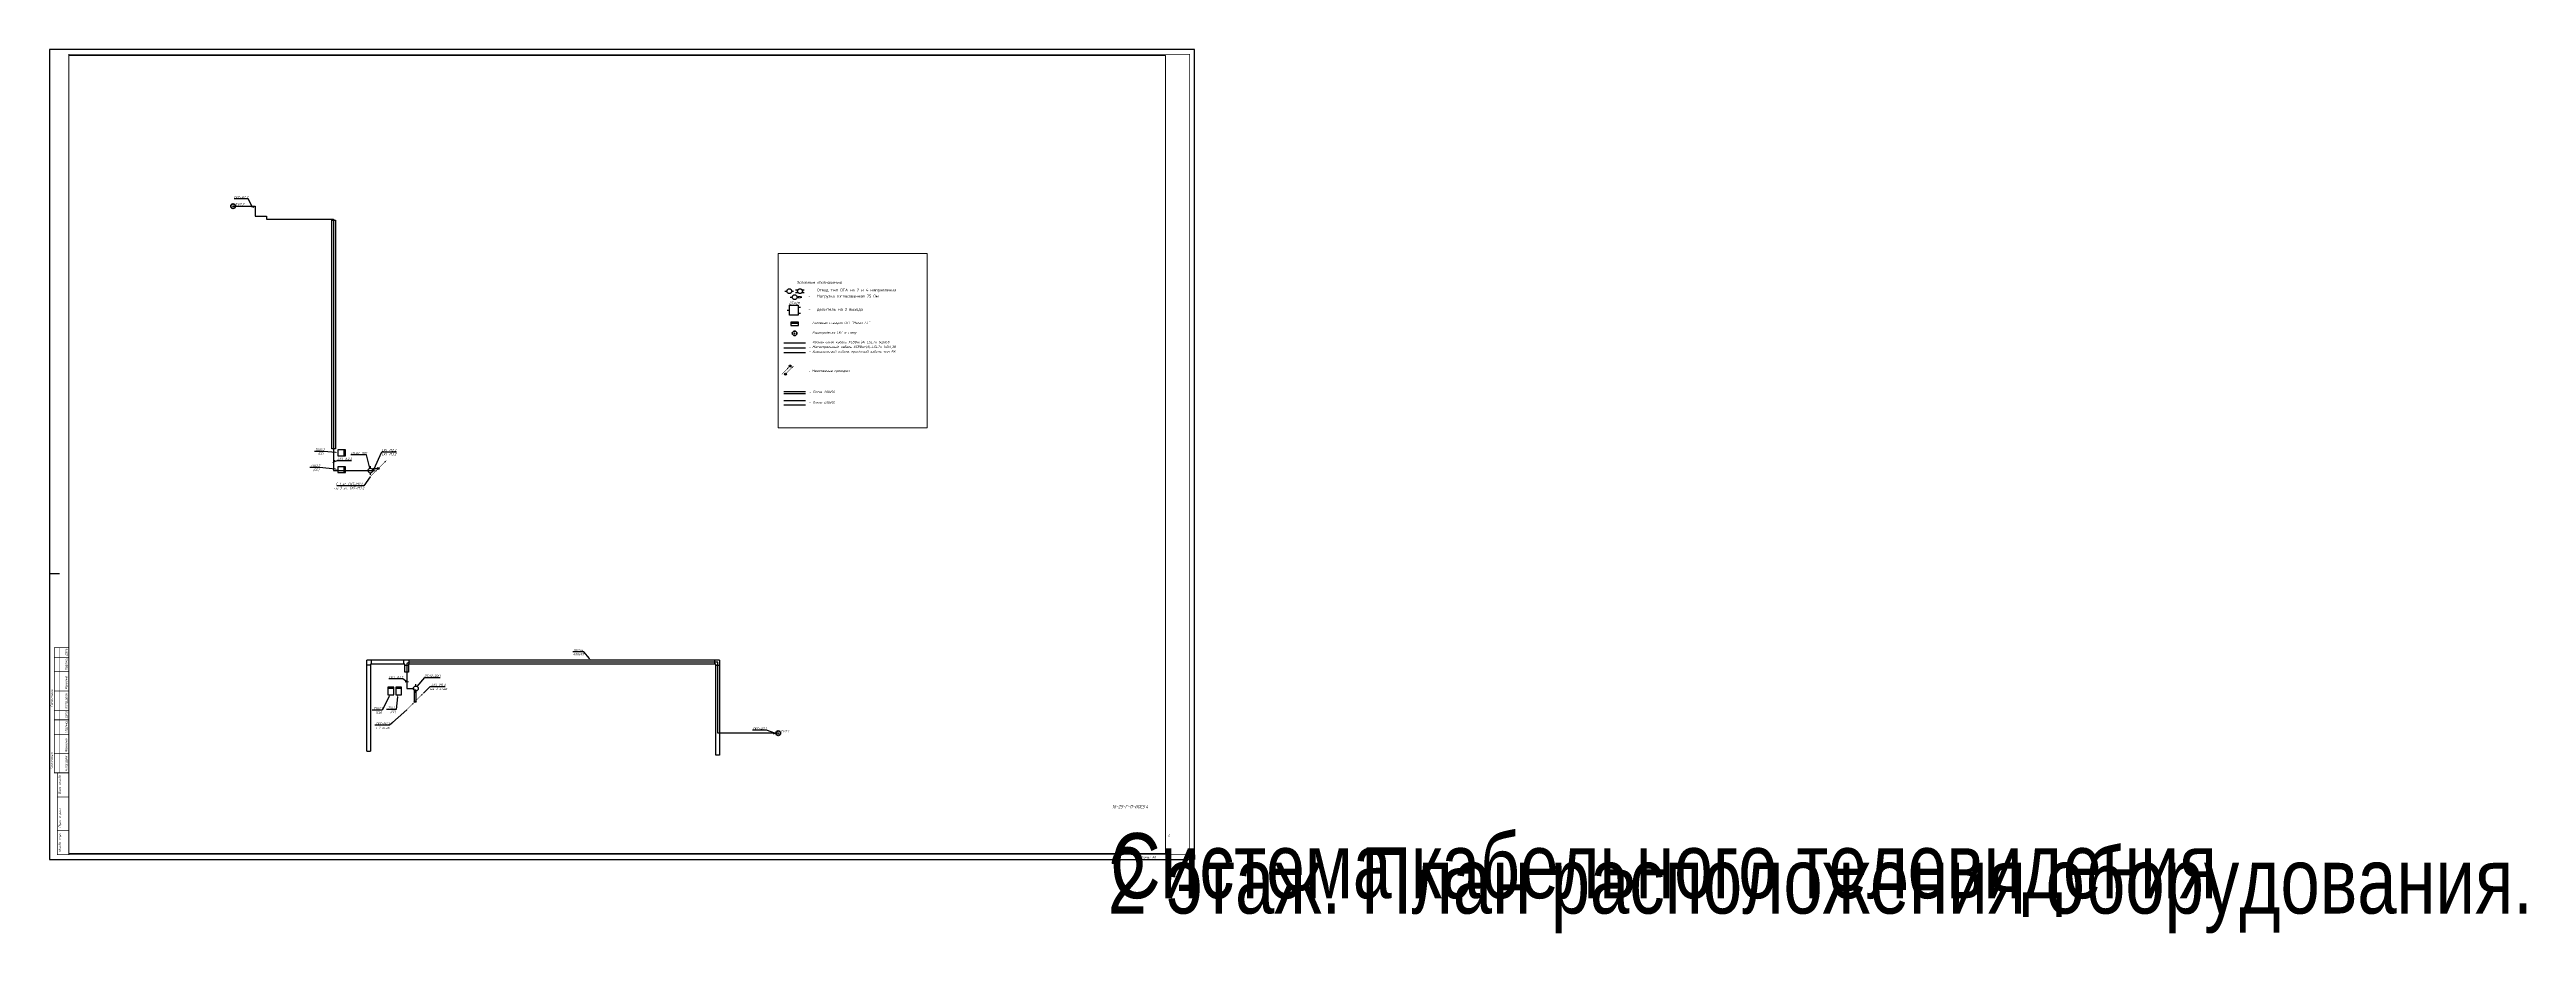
# Paper-space layout '6. 2 этаж' of a CAD drawing. Header units: millimetres. Extents: x 0 to 2573, y -77 to 841.
# The model-space entities are those that its viewports show. They can reach past a viewport. Long polylines and large blocks are cut down to what shows.
import ezdxf
from ezdxf import colors
from ezdxf.entities.mleader import LeaderData, LeaderLine
from ezdxf.enums import TextEntityAlignment as Align
from ezdxf.math import Vec2, Vec3

# ---------------------------------------------------------------- set-up
doc = ezdxf.new("R2018")
doc.units = ezdxf.units.MM
doc.set_wipeout_variables(frame=1)
doc.linetypes.add('$AUDIT_BAD_LTYPE2', pattern=[0, 0, 0])
doc.layers.get('Defpoints').update_dxf_attribs({"lineweight": 50, "true_color": 0xbeff1a})
for name, color, linetype in [('102 Рамка', 252, 'Continuous'), ('СКС_ТШ', 7, 'Continuous'), ('СОУЭ_Оборуд.', 7, 'Continuous')]:
    doc.layers.add(name, color=color, linetype=linetype)
for name, color, linetype, lineweight in [('РФ_Каб.Абонентский', 3, 'Continuous', 30), ('РФ_Каб.Магистраль', 1, 'Continuous', 30), ('РФ_ТШ', 8, 'Continuous', 30), ('СС Текст', 7, 'Continuous', 25), ('СС_СКК_Лоток', 54, 'Continuous', 30), ('СС_СКС_Оборудование', 6, 'Continuous', 30), ('СС_Схема', 7, 'Continuous', 30), ('ТВ. Абонентская', 3, 'Continuous', 30), ('текст', 7, 'Continuous', 13), ('Текст Радио', 7, 'Continuous', 20), ('Часофикация', 250, 'Continuous', 20)]:
    doc.layers.add(name, color=color, linetype=linetype, lineweight=lineweight)
doc.styles.add('DEN', font='isocpeur.ttf', dxfattribs={"height": 300})
doc.styles.add('ISOCPEUR', font='isocpeui.ttf', dxfattribs={"height": 2.5})
doc.styles.get("Standard").update_dxf_attribs({"font": 'arial.ttf'})

# ---------------------------------------------------------------- blocks, each defined once
blk = doc.blocks.new('*U285')
at = {"layer": '102 Рамка', "color": 0}
blk.add_lwpolyline([(1189, 841), (0, 841), (0, 0), (1189, 0)], close=True, dxfattribs=at)
at = {"layer": '102 Рамка', "color": 0, "const_width": 0.8}
for points in [[(1184, 5), (1184, 836), (20, 836), (20, 5)], [(5, 220), (20, 220), (20, 90), (5, 90)], [(8, 5), (20, 5), (20, 90), (8, 90)]]:
    blk.add_lwpolyline(points, close=True, dxfattribs=at)
at = {"layer": '102 Рамка', "color": 0}
for points in [[(0, 297), (10.4, 297)], [(1189, 5), (1189, 0)]]:
    blk.add_lwpolyline(points, dxfattribs=at)
for points, const_width in [([(5, 210), (20, 210)], 0.8), ([(10, 90), (10, 220)], 0.05), ([(15, 90), (15, 220)], 0.05), ([(5, 195), (20, 195)], 0.8), ([(5, 175), (20, 175)], 0.8), ([(5, 155), (20, 155)], 0.8), ([(5, 145), (20, 145)], 0.8), ([(5, 130), (20, 130)], 0.8), ([(5, 110), (20, 110)], 0.8), ([(13, 90), (13, 5)], 0.05), ([(8, 65), (20, 65)], 0.8), ([(8, 30), (20, 30)], 0.8)]:
    blk.add_lwpolyline(points, dxfattribs=dict(at, const_width=const_width))
at = {"color": 7, "style": 'ISOCPEUR', "oblique": 10, "width": 0.8}
for tag, height, p in [('ИМЯ-ПРОЕКТА', 3.5, (1122, 54.9)), ('НОМЕР-ЛИСТА', 2.5, (1162.6, 25))]:
    blk.add_attdef(tag, text='', height=height, dxfattribs=at).set_placement(p, align=Align.MIDDLE_CENTER)
at = {"color": 7, "lineweight": 30, "oblique": 10, "width": 0.8, "flags": 104}
for tag, p in [('РАЗДЕЛ-ПРОЕКТА', (1101.6, 27.4)), ('НАИМЕНОВАНИЕ-ЧЕРТЕЖА', (1099, 12.5))]:
    blk.add_attdef(tag, text='', height=2.5, dxfattribs=at).set_placement(p, align=Align.MIDDLE_CENTER)
at = {"layer": '102 Рамка', "color": 7, "style": 'ISOCPEUR', "width": 0.8}
for s, p in [('Дата', (17.2, 211.5)), ('Подпись', (17.2, 196.5)), ('Фамилия', (17.2, 176.5)), ('Согласовано', (2.5, 158.5)), ('N.отд.долж.', (17.2, 156.5)), ('Дата', (17.2, 146.5)), ('Подпись', (17.2, 131.5)), ('Согласовано', (2.5, 93.5)), ('Фамилия', (17.2, 111.5)), ('N.отд.долж.', (17.2, 91.5)), ('Взам. инв.No.', (10.5, 68)), ('Подп. и дата', (10.5, 33)), ('Инв.No. подп.', (10.5, 8))]:
    blk.add_text(s, height=2.5, rotation=90, dxfattribs=at).set_placement(p, align=Align.MIDDLE_LEFT)
blk.add_attdef('FORMATTEXT', text='', height=2.5, dxfattribs=at).set_placement((1132.5, 3.8), align=Align.TOP_LEFT)
blk = doc.blocks.new('*U274')
at = {"color": 0}
for points in [[(-0.7, -0.7, 0, 1.5, 0), (-2.8, -2.8, 2, 2, 0)], [(8.7, 8.7, 0, 1.5, 0), (6.6, 6.6, 2, 2, 0)]]:
    blk.add_lwpolyline(points, format="xyseb", dxfattribs=at)
at = {"color": 0, "const_width": 0.5}
for points in [[(0.7, 0.7), (6.6, 6.6)], [(-8.5, -8.5), (-2.8, -2.8)]]:
    blk.add_lwpolyline(points, dxfattribs=at)
at = {"color": 0}
for radius in [1, 0.5]:
    blk.add_circle((0, 0), radius, dxfattribs=at)
blk = doc.blocks.new('*U270')
at = {"color": 0, "const_width": 0.5}
blk.add_lwpolyline([(0.7, 0.7), (6.6, 6.6)], dxfattribs=at)
at = {"color": 0}
blk.add_lwpolyline([(8.7, 8.7, 0, 1.5, 0), (6.6, 6.6, 2, 2, 0)], format="xyseb", dxfattribs=at)
for radius in [1, 0.5]:
    blk.add_circle((0, 0), radius, dxfattribs=at)
blk = doc.blocks.new('*U271')
at = {"color": 0}
blk.add_lwpolyline([(-0.7, -0.7, 0, 1.5, 0), (-2.8, -2.8, 2, 2, 0)], format="xyseb", dxfattribs=at)
at = {"color": 0, "const_width": 0.5}
blk.add_lwpolyline([(-8.5, -8.5), (-2.8, -2.8)], dxfattribs=at)
at = {"color": 0}
for radius in [1, 0.5]:
    blk.add_circle((0, 0), radius, dxfattribs=at)
blk = doc.blocks.new('2й этаж')
at = {"layer": 'СС_СКК_Лоток', "color": 0}
for p, q in [((454800, -89345), (454800, -65597)), ((454800, -65597), (455200, -65597)), ((455200, -65597), (455201, -89345)), ((455201, -89345), (454800, -89345)), ((458442, -120752), (458442, -111307)), ((495092, -111307), (458442, -111307)), ((458842, -111802), (458442, -111802)), ((462381, -111707), (458842, -111707)), ((458842, -111707), (458842, -120752)), ((458924, -111707), (458924, -111307)), ((462299, -111707), (462299, -111307)), ((462381, -112550), (462381, -111707)), ((462381, -111817), (462781, -111817)), ((462781, -112550), (462381, -112550)), ((467289, -111707), (462781, -111707)), ((462781, -111707), (462781, -112550)), ((462858, -111707), (462858, -111307)), ((494692, -111707), (467289, -111707)), ((494608, -111707), (494608, -111307)), ((494692, -121156), (494692, -111707)), ((494692, -111802), (495092, -111802)), ((495092, -111307), (495092, -121156)), ((458442, -120752), (458842, -120752)), ((495092, -121156), (494692, -121156))]:
    blk.add_line(p, q, dxfattribs=at)
blk = doc.blocks.new('*U167')
at = {"color": 0, "lineweight": 30}
blk.add_lwpolyline([(300, 0), (300, 800), (-300, 800), (-300, 0)], close=True, dxfattribs=at)
blk.add_lwpolyline([(300, 650), (-300, 650)], dxfattribs=at)
blk = doc.blocks.new('*U275')
at = {"color": 0, "lineweight": 30}
blk.add_lwpolyline([(800, 0), (800, 350), (0, 350), (0, 0)], close=True, dxfattribs=at)
blk.add_lwpolyline([(800, 200), (0, 200)], dxfattribs=at)
blk = doc.blocks.new('_Oblique')
at = {"color": 0, "linetype": 'ByBlock', "lineweight": -2}
blk.add_line((-0.5, -0.5), (0.5, 0.5), dxfattribs=at)
blk = doc.blocks.new('_None')
blk = doc.blocks.new('A$C13B90458')
at = {"lineweight": 40}
for radius in [200, 18.8]:
    blk.add_circle((0, 0), radius, dxfattribs=at)
blk = doc.blocks.new('*U292')
at = {"color": 0, "lineweight": 30}
for p, q in [((0, 250), (0, 450)), ((0, -450), (0, -250))]:
    blk.add_line(p, q, dxfattribs=at)
at = {"color": 0, "linetype": '$AUDIT_BAD_LTYPE2', "lineweight": 30}
blk.add_circle((0, 0), 250, dxfattribs=at)
blk = doc.blocks.new('*U290')
for p, q in [((-2.3, 5), (0, 5)), ((0, 0), (0, 10.1)), ((0, 10.1), (9, 10.1)), ((9, 0), (0, 0)), ((9, 10.1), (9, 0)), ((9, 8.3), (11.3, 8.3)), ((9, 1.8), (11.3, 1.8))]:
    blk.add_line(p, q)
at = {"style": 'ISOCPEUR'}
blk.add_attdef('НАЗВАНИЕ', (-0.6, 11.2), '', height=2.5, dxfattribs=at)
blk = doc.blocks.new('*U291')
at = {"color": 0, "lineweight": 30}
for p, q in [((-150, 200), (-150, 450)), ((150, 200), (150, 450)), ((-150, -450), (-150, -200)), ((150, -450), (150, -200))]:
    blk.add_line(p, q, dxfattribs=at)
at = {"color": 0, "linetype": '$AUDIT_BAD_LTYPE2', "lineweight": 30}
blk.add_circle((0, 0), 250, dxfattribs=at)
blk = doc.blocks.new('Нагр 75 Ом')
for points in [[(2.5, 0), (3.5, 0)], [(3.5, 0.75), (3.5, -0.75)]]:
    blk.add_lwpolyline(points)
at = {"layer": 'Часофикация'}
blk.add_lwpolyline([(2.5, 0.75), (0, 0.75), (0, -0.75), (2.5, -0.75)], close=True, dxfattribs=at)

msp = doc.modelspace()

# ---------------------------------------------------------------- linework, layer by layer
at = {"layer": 'РФ_Каб.Абонентский'}
for points in [[(444554.1, -64158.4), (446854.9, -64158.4), (446854.9, -65195.3), (448044.9, -65195.3), (448044.9, -65495.3), (455000, -65495.3), (455000, -91615), (458801, -91615)], [(501181.6, -118880.3), (494892, -118880.3), (494892, -111507.5), (462858, -111507.5), (462605.5, -111662.1), (462605.5, -114236.9), (463355.4, -114239.2)]]:
    msp.add_lwpolyline(points, dxfattribs=at)
at = {"layer": 'РФ_Каб.Магистраль'}
for points in [[(458801, -91615), (459160.5, -91615), (459160.5, -91400.3), (459638, -91400.3)], [(463556.8, -115594.5), (463556.8, -114405.3), (463356.8, -114405.3), (463356.8, -115595.9)]]:
    msp.add_lwpolyline(points, dxfattribs=at)
at = {"layer": 'СС_СКС_Оборудование', "color": 180}
msp.add_line((456107.9, -89465.3), (456107.9, -90065.3), dxfattribs=at)
at = {"layer": 'СС_СКС_Оборудование', "color": 7}
msp.add_line((456084.1, -91210.3), (456084.1, -91810.3), dxfattribs=at)
at = {"layer": 'СС_СКС_Оборудование', "color": 180}
msp.add_lwpolyline([(456229.9, -89465.3), (455429.9, -89465.3), (455429.9, -90065.3), (456229.9, -90065.3)], close=True, dxfattribs=at)
at = {"layer": 'СС_СКС_Оборудование', "color": 7}
msp.add_lwpolyline([(456229.9, -91210.3), (455429.9, -91210.3), (455429.9, -91810.3), (456229.9, -91810.3)], close=True, dxfattribs=at)

# ---------------------------------------------------------------- block references
at = {"layer": 'СКС_ТШ', "color": 251, "lineweight": 30, "true_color": 0x636466, "rotation": 270}
for p in [(455429.9, -89765.3), (455429.9, -91510.3)]:
    msp.add_blockref('*U167', p, dxfattribs=at)
at = {"layer": 'СКС_ТШ', "color": 251, "lineweight": 30, "true_color": 0x636466}
for p in [(460944.9, -114889.2), (461744.9, -114889.2)]:
    msp.add_blockref('*U167', p, dxfattribs=at)
at = {"layer": 'СС Текст', "color": 3}
for p in [(458819.4, -91614.3), (463537.4, -114238.6)]:
    msp.add_blockref('*U292', p, dxfattribs=at)
at = {"layer": 'СС_СКК_Лоток'}
msp.add_blockref('2й этаж', (0, 0), dxfattribs=at)
at = {"layer": 'СС_СКК_Лоток', "xscale": 100, "yscale": 100, "zscale": 100}
for name, p in [('*U274', (459638, -91400.3)), ('*U271', (463456.8, -115595.9)), ('*U270', (463456.8, -115595.9))]:
    msp.add_blockref(name, p, dxfattribs=at)
at = {"layer": 'ТВ. Абонентская', "lineweight": 30, "ltscale": 5, "xscale": 1.2, "yscale": 1.2, "zscale": 1.2}
for p in [(444554.1, -64158.4), (501181.6, -118880.3)]:
    msp.add_blockref('A$C13B90458', p, dxfattribs=at)

# ---------------------------------------------------------------- texts
at = {"layer": 'СОУЭ_Оборуд.', "char_height": 250, "width": 594.035, "attachment_point": 5, "style": 'ISOCPEUR'}
for s, insert in [('TV2.2', (445248.6, -63956.7)), ('TV2.1', (501857, -118677.3))]:
    msp.add_mtext(s, dxfattribs=dict(at, insert=insert))

# ---------------------------------------------------------------- leaders
at = {"layer": 'РФ_ТШ', "color": 7, "lineweight": 0}
ml = msp.add_multileader_mtext('Standard', dxfattribs=at)
ml.set_content('ОТА2-18Н', color=7, style='ISOCPEUR')
ml.set_leader_properties()
ml.set_arrow_properties(name='NONE')
ml.build(insert=Vec2(0, 0))
ml.multileader.update_dxf_attribs({"has_dogleg": 0, "text_left_attachment_type": 6, "text_right_attachment_type": 6, "dogleg_length": 100, "arrow_head_size": 250})
ctx = ml.context
ctx.base_point, ctx.char_height, ctx.arrow_head_size, ctx.landing_gap_size, ctx.plane_origin = Vec3(456873.2, -89968.3), 250, 250, 0, Vec3(464070.8, -92487.3)
ctx.left_attachment, ctx.right_attachment, ctx.text_align_type = 6, 6, 1
notes = []
notes.append((ctx, [(0, (1, 1, 0), (458519, -89968.3), (-1, 0), 100, [(0, [(458746.1, -91375.3)], 0, [])])]))
ctx.mtext.insert, ctx.mtext.width, ctx.mtext.alignment, ctx.mtext.flow_direction = Vec3(457646.1, -89668.3), 1991.197, 2, 5
ml = msp.add_multileader_mtext('Standard', dxfattribs=at)
ml.set_content('ОТА2-20Н', color=7, style='ISOCPEUR')
ml.set_leader_properties()
ml.set_arrow_properties(name='NONE')
ml.build(insert=Vec2(0, 0))
ml.multileader.update_dxf_attribs({"has_dogleg": 0, "text_left_attachment_type": 6, "text_right_attachment_type": 6, "dogleg_length": 100, "arrow_head_size": 250})
ctx = ml.context
ctx.base_point, ctx.char_height, ctx.arrow_head_size, ctx.landing_gap_size, ctx.plane_origin = Vec3(464463.1, -113098.9), 250, 250, 0, Vec3(471310.2, -115161.3)
ctx.left_attachment, ctx.right_attachment, ctx.text_align_type = 6, 6, 1
notes.append((ctx, [(1, (1, 1, 0), (464363.1, -113098.9), (1, 0), 100, [(0, [(463680, -114033.2)], 0, [])])]))
ctx.mtext.insert, ctx.mtext.width, ctx.mtext.alignment, ctx.mtext.flow_direction = Vec3(465257.6, -112798.9), 1991.197, 2, 5
at = {"layer": 'СКС_ТШ', "color": 7}
ml = msp.add_multileader_mtext('Standard', dxfattribs=at)
ml.set_content('ТШ2.2\\P (СС)', color=7, style='ISOCPEUR')
ml.set_leader_properties()
ml.build(insert=Vec2(0, 0))
ml.multileader.update_dxf_attribs({"has_dogleg": 0, "text_left_attachment_type": 6, "text_right_attachment_type": 6, "dogleg_length": 100, "arrow_head_size": 250})
ctx = ml.context
ctx.base_point, ctx.char_height, ctx.arrow_head_size, ctx.landing_gap_size, ctx.plane_origin = Vec3(453141.2, -89616.3), 250, 250, 0, Vec3(459683.8, -92513.5)
ctx.left_attachment, ctx.right_attachment, ctx.text_align_type = 6, 6, 1
notes.append((ctx, [(0, (1, 1, 0), (454121, -89616.3), (-1, 0), 100, [(0, [(455429.9, -89765.3)], 0, [])])]))
ctx.mtext.insert, ctx.mtext.width, ctx.mtext.alignment, ctx.mtext.flow_direction = Vec3(453581.1, -89316.3), 1520.837, 2, 5
ml = msp.add_multileader_mtext('Standard', dxfattribs=at)
ml.set_content('ТШ2.2\\P (СБ)', color=7, style='ISOCPEUR')
ml.set_leader_properties()
ml.build(insert=Vec2(0, 0))
ml.multileader.update_dxf_attribs({"has_dogleg": 0, "text_left_attachment_type": 6, "text_right_attachment_type": 6, "dogleg_length": 100, "arrow_head_size": 250})
ctx = ml.context
ctx.base_point, ctx.char_height, ctx.arrow_head_size, ctx.landing_gap_size, ctx.plane_origin = Vec3(452660.2, -91291.3), 250, 250, 0, Vec3(460486, -93631.8)
ctx.left_attachment, ctx.right_attachment, ctx.text_align_type = 6, 6, 1
notes.append((ctx, [(0, (1, 1, 0), (453640, -91291.3), (-1, 0), 100, [(0, [(455429.9, -91510.3)], 0, [])])]))
ctx.mtext.insert, ctx.mtext.width, ctx.mtext.alignment, ctx.mtext.flow_direction = Vec3(453100.1, -90991.3), 1520.837, 2, 5
at = {"layer": 'СС Текст', "color": 7, "lineweight": 0}
ml = msp.add_multileader_mtext('Standard', dxfattribs=at)
ml.set_content('{\\C256;СКТ-А2.2}', color=7, style='ISOCPEUR')
ml.set_leader_properties()
ml.set_arrow_properties(name='OBLIQUE')
ml.build(insert=Vec2(0, 0))
ml.multileader.update_dxf_attribs({"has_dogleg": 0, "text_left_attachment_type": 6, "text_right_attachment_type": 6, "dogleg_length": 100, "arrow_head_size": 250})
ctx = ml.context
ctx.base_point, ctx.char_height, ctx.arrow_head_size, ctx.landing_gap_size, ctx.plane_origin = Vec3(444645.3, -63409.3), 250, 250, 0, Vec3(457894.4, -66792.5)
ctx.left_attachment, ctx.right_attachment, ctx.text_align_type = 6, 6, 1
notes.append((ctx, [(0, (1, 1, 0), (446216.7, -63409.3), (-1, 0), 100, [(0, [(446535.9, -64195.4)], 0, [])])]))
ctx.mtext.insert, ctx.mtext.width, ctx.mtext.alignment, ctx.mtext.flow_direction = Vec3(445381, -63109.3), 1991.197, 2, 5
ml = msp.add_multileader_mtext('Standard', dxfattribs=at)
ml.set_content('{\\C256;СКТ-M2.2\\PСКТ-M3.2}', color=7, style='ISOCPEUR')
ml.set_leader_properties()
ml.set_arrow_properties(name='OBLIQUE')
ml.build(insert=Vec2(0, 0))
ml.multileader.update_dxf_attribs({"has_dogleg": 0, "text_left_attachment_type": 6, "text_right_attachment_type": 6, "dogleg_length": 100, "arrow_head_size": 250})
ctx = ml.context
ctx.base_point, ctx.char_height, ctx.arrow_head_size, ctx.landing_gap_size, ctx.plane_origin = Vec3(460009.3, -89663.5), 250, 250, 0, Vec3(468889.4, -96671.5)
ctx.left_attachment, ctx.right_attachment, ctx.text_align_type = 6, 6, 1
notes.append((ctx, [(1, (1, 1, 0), (459909.3, -89663.5), (1, 0), 100, [(0, [(459160.5, -91507.6)], 0, [])])]))
ctx.mtext.insert, ctx.mtext.width, ctx.mtext.alignment, ctx.mtext.flow_direction = Vec3(460745, -89363.5), 1991.197, 2, 5
ml = msp.add_multileader_mtext('Standard', dxfattribs=at)
ml.set_content('{\\C256;С 1 эт. СКТ-M2.2\\Pна 3 эт. СКТ-M3.2}', color=7, style='ISOCPEUR')
ml.set_leader_properties()
ml.set_arrow_properties(name='NONE')
ml.build(insert=Vec2(0, 0))
ml.multileader.update_dxf_attribs({"has_dogleg": 0, "text_left_attachment_type": 6, "text_right_attachment_type": 6, "dogleg_length": 100, "arrow_head_size": 250})
ctx = ml.context
ctx.base_point, ctx.char_height, ctx.arrow_head_size, ctx.landing_gap_size, ctx.plane_origin = Vec3(455108.1, -93179.6), 250, 250, 0, Vec3(468024.8, -98991.6)
ctx.left_attachment, ctx.right_attachment, ctx.text_align_type = 6, 6, 1
notes.append((ctx, [(0, (1, 1, 0), (458227.8, -93179.6), (-1, 0), 100, [(0, [(458788, -92250.3)], 0, [])])]))
ctx.mtext.insert, ctx.mtext.width, ctx.mtext.alignment, ctx.mtext.flow_direction = Vec3(456617.9, -92879.6), 3554.766, 2, 5
ml = msp.add_multileader_mtext('Standard', dxfattribs=at)
ml.set_content('{\\C256;СКТ-А2.2}', color=7, style='ISOCPEUR')
ml.set_leader_properties()
ml.set_arrow_properties(name='OBLIQUE')
ml.build(insert=Vec2(0, 0))
ml.multileader.update_dxf_attribs({"has_dogleg": 0, "text_left_attachment_type": 6, "text_right_attachment_type": 6, "dogleg_length": 100, "arrow_head_size": 250})
ctx = ml.context
ctx.base_point, ctx.char_height, ctx.arrow_head_size, ctx.landing_gap_size, ctx.plane_origin = Vec3(455401.5, -90561.4), 250, 250, 0, Vec3(466313.5, -93772.7)
ctx.left_attachment, ctx.right_attachment, ctx.text_align_type = 6, 6, 1
notes.append((ctx, [(1, (1, 1, 0), (455301.5, -90561.4), (1, 0), 100, [(0, [(455000, -90694.6)], 0, [])])]))
ctx.mtext.insert, ctx.mtext.width, ctx.mtext.alignment, ctx.mtext.flow_direction = Vec3(456137.2, -90261.4), 1991.197, 2, 5
ml = msp.add_multileader_mtext('Standard', dxfattribs=at)
ml.set_content('{\\C256;СКТ-А2.1}', color=7, style='ISOCPEUR')
ml.set_leader_properties()
ml.set_arrow_properties(name='OBLIQUE')
ml.build(insert=Vec2(0, 0))
ml.multileader.update_dxf_attribs({"has_dogleg": 0, "text_left_attachment_type": 6, "text_right_attachment_type": 6, "dogleg_length": 100, "arrow_head_size": 250})
ctx = ml.context
ctx.base_point, ctx.char_height, ctx.arrow_head_size, ctx.landing_gap_size, ctx.plane_origin = Vec3(460766.1, -113232.3), 250, 250, 0, Vec3(471792.3, -116298.7)
ctx.left_attachment, ctx.right_attachment, ctx.text_align_type = 6, 6, 1
notes.append((ctx, [(0, (1, 1, 0), (462297, -113232.3), (-1, 0), 100, [(0, [(462605.5, -113533.8)], 0, [])])]))
ctx.mtext.insert, ctx.mtext.width, ctx.mtext.alignment, ctx.mtext.flow_direction = Vec3(461481.5, -112932.3), 1991.197, 2, 5
ml = msp.add_multileader_mtext('Standard', dxfattribs=at)
ml.set_content('{\\C256;СКТ-А2.1}', color=7, style='ISOCPEUR')
ml.set_leader_properties()
ml.set_arrow_properties(name='OBLIQUE')
ml.build(insert=Vec2(0, 0))
ml.multileader.update_dxf_attribs({"has_dogleg": 0, "text_left_attachment_type": 6, "text_right_attachment_type": 6, "dogleg_length": 100, "arrow_head_size": 250})
ctx = ml.context
ctx.base_point, ctx.char_height, ctx.arrow_head_size, ctx.landing_gap_size, ctx.plane_origin = Vec3(498532.9, -118578.8), 250, 250, 0, Vec3(509783, -121645.2)
ctx.left_attachment, ctx.right_attachment, ctx.text_align_type = 6, 6, 1
notes.append((ctx, [(0, (1, 1, 0), (500063.8, -118578.8), (-1, 0), 100, [(0, [(500841.2, -118880.3)], 0, [])])]))
ctx.mtext.insert, ctx.mtext.width, ctx.mtext.alignment, ctx.mtext.flow_direction = Vec3(499248.3, -118278.8), 1991.197, 2, 5
at = {"layer": 'СС_СКК_Лоток', "color": 7}
ml = msp.add_multileader_mtext('Standard', dxfattribs=at)
ml.set_content('Лоток\\P400х50', color=7, style='ISOCPEUR')
ml.set_leader_properties()
ml.build(insert=Vec2(0, 0))
ml.multileader.update_dxf_attribs({"has_dogleg": 0, "text_left_attachment_type": 6, "text_right_attachment_type": 6, "dogleg_length": 100, "arrow_head_size": 250})
ctx = ml.context
ctx.base_point, ctx.char_height, ctx.arrow_head_size, ctx.landing_gap_size, ctx.plane_origin = Vec3(479863.9, -110445.9), 250, 250, 0, Vec3(485547.4, -112408.1)
ctx.left_attachment, ctx.right_attachment, ctx.text_align_type = 6, 6, 1
notes.append((ctx, [(0, (1, 1, 0), (481085.3, -110445.9), (-1, 0), 100, [(0, [(481726.1, -111307.4)], 0, [])])]))
ctx.mtext.insert, ctx.mtext.width, ctx.mtext.alignment, ctx.mtext.flow_direction = Vec3(480424.6, -110145.9), 2467.274, 2, 5
at = {"layer": 'СС_СКК_Лоток', "color": 8, "lineweight": 0}
ml = msp.add_multileader_mtext('Standard', dxfattribs=at)
ml.set_content('ТШ2.1\\P (СБ)', color=7, style='ISOCPEUR')
ml.set_leader_properties()
ml.build(insert=Vec2(0, 0))
ml.multileader.update_dxf_attribs({"has_dogleg": 0, "text_left_attachment_type": 6, "text_right_attachment_type": 6, "dogleg_length": 100, "arrow_head_size": 250})
ctx = ml.context
ctx.base_point, ctx.char_height, ctx.arrow_head_size, ctx.landing_gap_size, ctx.plane_origin = Vec3(459192.7, -116475.8), 250, 250, 0, Vec3(467361.9, -118816.4)
ctx.left_attachment, ctx.right_attachment, ctx.text_align_type = 6, 6, 1
notes.append((ctx, [(0, (1, 1, 0), (460131.9, -116475.8), (-1, 0), 100, [(0, [(460871.3, -114846.1)], 0, [])])]))
ctx.mtext.insert, ctx.mtext.width, ctx.mtext.alignment, ctx.mtext.flow_direction = Vec3(459612.3, -116175.8), 1520.837, 2, 5
ml = msp.add_multileader_mtext('Standard', dxfattribs=at)
ml.set_content('ТШ2.1\\P (СС)', color=7, style='ISOCPEUR')
ml.set_leader_properties()
ml.build(insert=Vec2(0, 0))
ml.multileader.update_dxf_attribs({"has_dogleg": 0, "text_left_attachment_type": 6, "text_right_attachment_type": 6, "dogleg_length": 100, "arrow_head_size": 250})
ctx = ml.context
ctx.base_point, ctx.char_height, ctx.arrow_head_size, ctx.landing_gap_size, ctx.plane_origin = Vec3(460671.9, -116431.2), 250, 250, 0, Vec3(468670.2, -119328.4)
ctx.left_attachment, ctx.right_attachment, ctx.text_align_type = 6, 6, 1
notes.append((ctx, [(0, (1, 1, 0), (461611.1, -116431.2), (-1, 0), 100, [(0, [(461671.3, -114846.1)], 0, [])])]))
ctx.mtext.insert, ctx.mtext.width, ctx.mtext.alignment, ctx.mtext.flow_direction = Vec3(461091.5, -116131.2), 1520.837, 2, 5
at = {"layer": 'СС_СКК_Лоток', "color": 7, "lineweight": 0}
ml = msp.add_multileader_mtext('Standard', dxfattribs=at)
ml.set_content('СКТ-M1.3\\Pна 3 этаж', color=7, style='ISOCPEUR')
ml.set_leader_properties()
ml.set_arrow_properties(name='NONE')
ml.build(insert=Vec2(0, 0))
ml.multileader.update_dxf_attribs({"has_dogleg": 0, "text_left_attachment_type": 6, "text_right_attachment_type": 6, "dogleg_length": 100, "arrow_head_size": 250})
ctx = ml.context
ctx.base_point, ctx.char_height, ctx.arrow_head_size, ctx.landing_gap_size, ctx.plane_origin = Vec3(465029.5, -114023.2), 250, 250, 0, Vec3(471876.6, -116555)
ctx.left_attachment, ctx.right_attachment, ctx.text_align_type = 6, 6, 1
notes.append((ctx, [(1, (1, 1, 0), (464929.5, -114023.2), (1, 0), 100, [(0, [(464327.5, -114725.2)], 0, [])])]))
ctx.mtext.insert, ctx.mtext.width, ctx.mtext.alignment, ctx.mtext.flow_direction = Vec3(465890.7, -113723.2), 1991.197, 2, 5
for ctx, leaders in notes:
    for number, flags, end, landing, length, lines in leaders:
        leader = LeaderData()
        leader.index, (leader.has_last_leader_line, leader.has_dogleg_vector, leader.attachment_direction) = number, flags
        leader.last_leader_point, leader.dogleg_vector, leader.dogleg_length = Vec3(end), Vec3(landing), length
        for number, points, colour, breaks in lines:
            line = LeaderLine()
            line.index, line.vertices, line.color, line.breaks = number, Vec3.list(points), colors.encode_raw_color(colour), breaks
            leader.lines.append(line)
        ctx.leaders.append(leader)

# ---------------------------------------------------------------- wipeouts: each hides what was drawn before it
msp.add_wipeout([(53452.5, -92948.6), (54121.6, -117034.3), (81423.1, -116949.1), (81187.8, -92144)]).dxf.layer = 'Текст Радио'

# ---------------------------------------------------------------- next in the draw order: linework, layer by layer
at = {"layer": 'СС_Схема', "color": 3}
msp.add_line((63752.5, -106720.7), (65991.3, -106720.7), dxfattribs=at)
at = {"layer": 'СС_Схема', "color": 1}
msp.add_line((63752.5, -107220.7), (65991.3, -107220.7), dxfattribs=at)
at = {"layer": 'СС_Схема', "color": 4}
msp.add_line((63752.5, -107720.7), (65991.3, -107720.7), dxfattribs=at)
at = {"layer": 'СС_Схема', "color": 67, "true_color": 0x727430}
for p, q in [((65991.3, -111780.3), (63752.5, -111780.3)), ((63752.5, -111980.3), (65991.3, -111980.3)), ((65991.3, -112726.5), (63752.5, -112726.5)), ((63752.5, -113126.5), (65991.3, -113126.5))]:
    msp.add_line(p, q, dxfattribs=at)

# ---------------------------------------------------------------- next in the draw order: block references
at = {"layer": 'СС Текст', "color": 3, "rotation": 270}
for name, p in [('*U292', (64317.6, -101337.3)), ('*U292', (64871.9, -101965.1)), ('*U291', (65426.3, -101337.3))]:
    msp.add_blockref(name, p, dxfattribs=at)
at = {"layer": 'СС_Схема', "xscale": 100, "yscale": 100, "zscale": 100}
msp.add_blockref('*U290', (64338.7, -103816.8), dxfattribs=at).add_auto_attribs({'НАЗВАНИЕ': 'ДТА2Н'})
at = {"layer": 'СС_Схема', "color": 5, "lineweight": 30}
msp.add_blockref('*U275', (64471.9, -104895.7), dxfattribs=at)
at = {"layer": 'СС_Схема', "color": 67, "true_color": 0x727430, "xscale": 100, "yscale": 100, "zscale": 100}
for name, p in [('*U271', (64393.1, -109111.7)), ('*U270', (63919, -109955.7))]:
    msp.add_blockref(name, p, dxfattribs=at)
at = {"layer": 'ТВ. Абонентская', "lineweight": 30, "ltscale": 5, "xscale": 1.2, "yscale": 1.2, "zscale": 1.2}
msp.add_blockref('A$C13B90458', (64871.9, -105720.7), dxfattribs=at)
at = {"layer": 'Текст Радио', "xscale": 100, "yscale": 100, "zscale": 100}
msp.add_blockref('Нагр 75 Ом', (65221.9, -101965.1), dxfattribs=at)

# ---------------------------------------------------------------- next in the draw order: texts
at = {"layer": 'СС_Схема', "ltscale": 100, "char_height": 250, "attachment_point": 5, "style": 'ISOCPEUR'}
for s, width, insert in [('\\pxql;- Головная станция СКТ "Мини ГС"', 11139.526, (71907.5, -104654.2)), ('\\pxql;- Радиорозетка СКТ в стену', 11139.526, (71907.5, -105654.2)), ('\\pxql;- Абонентский кабель КСВВнг(А)-LSLTx 1х2х0,8', 11139.526, (71907.5, -106654.2)), ('\\pxql;- Магистральный кабель КСВВнг(А)-LSLTx 1х2х1,38', 11139.526, (71907.5, -107154.2)), ('\\pxql;- Коаксиальный кабель приёмный кабель тип РК', 11139.526, (71907.5, -107654.2)), ('\\pxql;- Межэтажные проходки', 7258.592, (69923, -109643.6)), ('- {\\C7;Лоток 400х50} ', 2852.05, (67689.3, -112910.6)), ('- {\\C7;Лоток 200х50\\P\\pxql;} ', 2852.05, (67697.2, -112013.3))]:
    msp.add_mtext_dynamic_manual_height_columns(s, width=width, gutter_width=12.5, heights=[0], dxfattribs=dict(at, insert=insert))
at = {"layer": 'текст', "color": 7, "char_height": 300, "width": 13430.631, "attachment_point": 1, "style": 'DEN'}
for s, insert in [('\\pxi-3,l5,sm1.5,t5;Условные обозначения', (64546.5, -100280.2)), ('\\pxi-3,l5,sm1.5,t5;-^IОтвод тип ОТА на 2 и 4 направления', (65696.4, -101071.8)), ('\\pxi-3,l5,sm1.5,t5;-^IНагрузка согласованная 75 Ом', (65696.4, -101699.6)), ('\\pxi-3,l5,sm1.5,t5;-^Iделитель на 2 выхода', (65696.4, -103073.4))]:
    msp.add_mtext(s, dxfattribs=dict(at, insert=insert))

# ---------------------------------------------------------------- next in the draw order: leaders
at = {"layer": 'СС_СКК_Лоток', "color": 7, "lineweight": 0}
ml = msp.add_multileader_mtext('Standard', dxfattribs=at)
ml.set_content('СКТ-M1.2\\Pс 1 этаж', color=7, style='ISOCPEUR')
ml.set_leader_properties()
ml.set_arrow_properties(name='NONE')
ml.build(insert=Vec2(0, 0))
ml.multileader.update_dxf_attribs({"has_dogleg": 0, "text_left_attachment_type": 6, "text_right_attachment_type": 6, "dogleg_length": 100, "arrow_head_size": 250})
ctx = ml.context
ctx.base_point, ctx.char_height, ctx.arrow_head_size, ctx.landing_gap_size, ctx.plane_origin = Vec3(459384, -118063.8), 250, 250, 0, Vec3(468740.4, -119819.3)
ctx.left_attachment, ctx.right_attachment, ctx.text_align_type = 6, 6, 1
notes = []
notes.append((ctx, [(0, (1, 1, 0), (460912.8, -118063.8), (-1, 0), 100, [(0, [(462606.8, -116445.9)], 0, [])])]))
ctx.mtext.insert, ctx.mtext.width, ctx.mtext.alignment, ctx.mtext.flow_direction = Vec3(460098.4, -117763.8), 1991.197, 2, 5
ctx.mtext.has_bg_fill, ctx.mtext.bg_color, ctx.mtext.bg_scale_factor, ctx.mtext.bg_transparency, ctx.mtext.use_window_bg_color = 1, -1027028792, 1.5, 0, 1
for ctx, leaders in notes:
    for number, flags, end, landing, length, lines in leaders:
        leader = LeaderData()
        leader.index, (leader.has_last_leader_line, leader.has_dogleg_vector, leader.attachment_direction) = number, flags
        leader.last_leader_point, leader.dogleg_vector, leader.dogleg_length = Vec3(end), Vec3(landing), length
        for number, points, colour, breaks in lines:
            line = LeaderLine()
            line.index, line.vertices, line.color, line.breaks = number, Vec3.list(points), colors.encode_raw_color(colour), breaks
            leader.lines.append(line)
        ctx.leaders.append(leader)

psp = doc.layouts.new('6. 2 этаж')

# ---------------------------------------------------------------- block references
at = {"color": 7, "lineweight": 30}
ref = psp.add_blockref('*U285', (0.1, 0), dxfattribs=at)
ref.add_attrib('FORMATTEXT', 'Формат А0', dxfattribs={"layer": '102 Рамка', "color": 7, "height": 2.5, "style": 'ISOCPEUR', "width": 0.8}).set_placement((1132.6, 3.8), align=Align.TOP_LEFT)
ref.add_attrib('НОМЕР-ЛИСТА', '6', dxfattribs={"color": 7, "height": 2.5, "style": 'ISOCPEUR', "oblique": 10, "width": 0.8}).set_placement((1162.6, 25), align=Align.MIDDLE_CENTER)
lines = psp.add_mtext('\\W0.8000;2 этаж. План расположения оборудования.', dxfattribs={"color": 7, "insert": (1099.1, 12.5), "char_height": 68.583, "attachment_point": 1})
ref.add_attrib('НАИМЕНОВАНИЕ-ЧЕРТЕЖА', '', (1099.1, 12.5), dxfattribs={"flags": 104}).embed_mtext(lines)
ref.add_attrib('ИМЯ-ПРОЕКТА', '16-25-Г-П-ИОС5.4', dxfattribs={"color": 7, "height": 3.5, "style": 'ISOCPEUR', "oblique": 10, "width": 0.8}).set_placement((1122.1, 54.9), align=Align.MIDDLE_CENTER)
lines = psp.add_mtext('\\W0.8000;Система кабельного телевидения', dxfattribs={"color": 7, "lineweight": 30, "insert": (1101.7, 27.4), "char_height": 67.629, "attachment_point": 1})
ref.add_attrib('РАЗДЕЛ-ПРОЕКТА', '', (1101.7, 27.4), dxfattribs={"flags": 104}).embed_mtext(lines)

# ---------------------------------------------------------------- viewports
at = {"layer": 'Defpoints'}
psp.add_viewport(center=(589.6, 420.5), size=(1139, 828.523), view_center_point=(484447.7, -89946.3), view_height=82852.299, dxfattribs=at)
psp.add_viewport(center=(834.2, 538.7), size=(155, 181.05), view_center_point=(70897.7, -106483.3), view_height=18104.93, status=3, dxfattribs=at)

doc.saveas('drawing.dxf')
